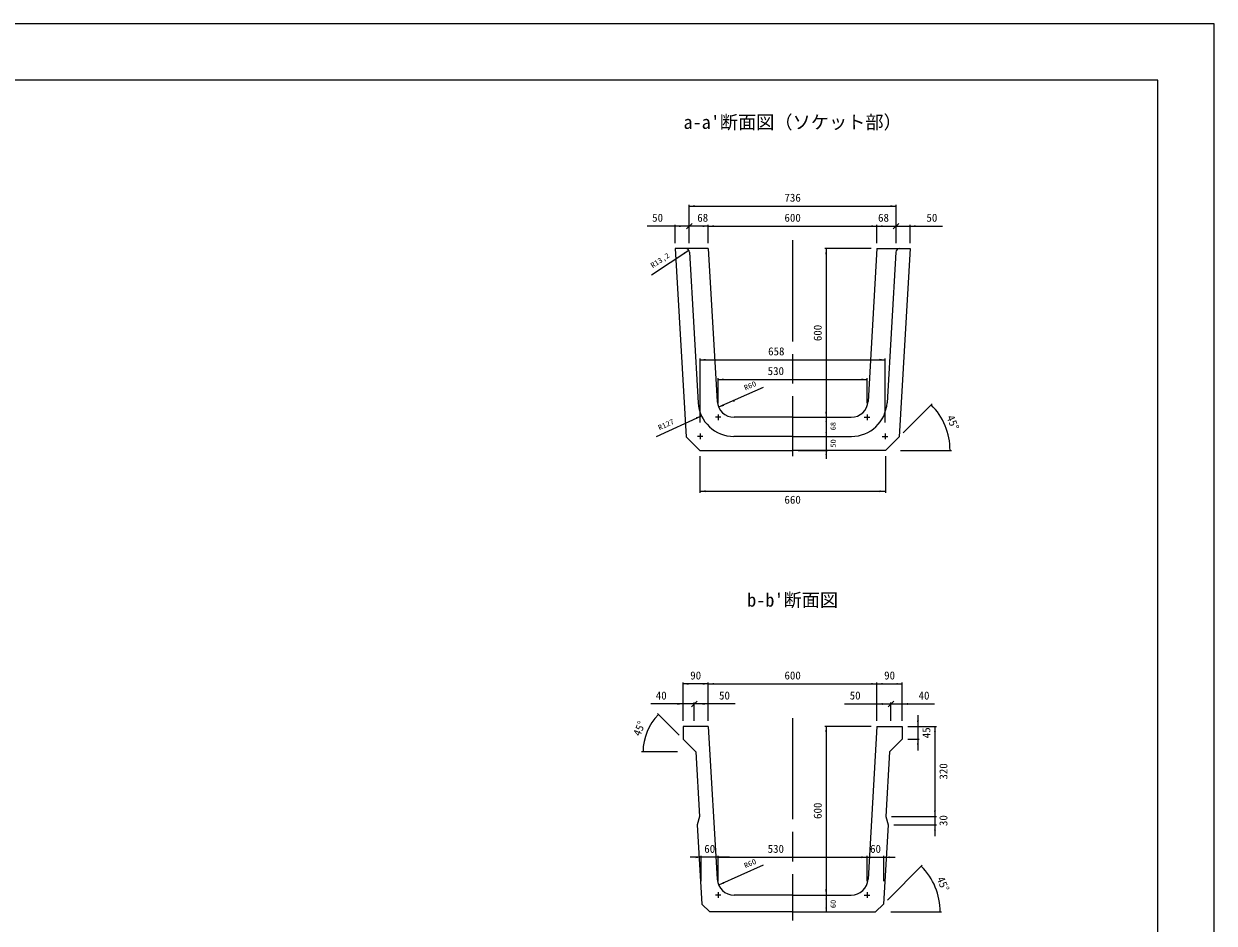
# Model space of a CAD drawing. Units: millimetres at full size. Extents: x 269 to 8669, y 200 to 6140.
# Drawn here: x 4434 to 8669, y 2940 to 6140 of the extents above; entities that cross this region are included whole.
import ezdxf
from ezdxf.enums import TextEntityAlignment as Align

# ---------------------------------------------------------------- set-up
doc = ezdxf.new("R2010")
doc.units = ezdxf.units.MM
doc.header["$LTSCALE"] = 30
doc.linetypes.add('CHAIN', pattern=[18.5, 12, -1.5, 3.5, -1.5])
for name, color, linetype, lineweight in [('DEFPOINTS_4', 1, 'Continuous', 13), ('センター', 4, 'CHAIN', 15), ('図', 7, 'Continuous', 13), ('外枠', 7, 'Continuous', 13), ('寸法', 7, 'Continuous', 15)]:
    doc.layers.add(name, color=color, linetype=linetype, lineweight=lineweight)
doc.styles.add('ＭＳ ゴシック', font='')
doc.styles.get('ＭＳ ゴシック').set_extended_font_data('MS Gothic')

# ---------------------------------------------------------------- blocks, each defined once
blk = doc.blocks.new('filled_arrow')
at = {"color": 0, "linetype": 'Continuous', "lineweight": -2}
blk.add_solid([(7.5, 1.25), (0, 0), (7.5, -1.25)], dxfattribs=at)
blk = doc.blocks.new('slash')
at = {"color": 0, "linetype": 'Continuous', "lineweight": -2}
blk.add_line((-1.768, -1.768), (1.768, 1.768), dxfattribs=at)

msp = doc.modelspace()

# ---------------------------------------------------------------- linework, layer by layer
at = {"layer": 'DEFPOINTS_4'}
msp.add_lwpolyline([(269.38, 200.29), (8669.38, 200.29), (8669.38, 6140.29), (269.38, 6140.29)], close=True, dxfattribs=at)
at = {"layer": 'センター'}
for p, q in [((7169.38, 5370.29), (7169.38, 4602.29)), ((6904.38, 4750.29), (6904.38, 4730.29)), ((7434.38, 4750.29), (7434.38, 4730.29)), ((6914.38, 4740.29), (6894.38, 4740.29)), ((7424.38, 4740.29), (7444.38, 4740.29)), ((6850.38, 4672.29), (6830.38, 4672.29)), ((6840.38, 4682.29), (6840.38, 4662.29)), ((7488.38, 4672.29), (7508.38, 4672.29)), ((7498.38, 4682.29), (7498.38, 4662.29)), ((7169.38, 3670.29), (7169.38, 2950.29)), ((6904.38, 3050.29), (6904.38, 3030.29)), ((7434.38, 3050.29), (7434.38, 3030.29)), ((6914.38, 3040.29), (6894.38, 3040.29)), ((7424.38, 3040.29), (7444.38, 3040.29))]:
    msp.add_line(p, q, dxfattribs=at)
at = {"layer": '図'}
for p, q in [((6869.38, 5340.29), (6751.38, 5340.29)), ((6751.38, 5340.29), (6790.44, 4671.23)), ((6869.38, 5340.29), (6901.09, 4796.79)), ((7469.38, 5340.29), (7437.68, 4796.79)), ((7469.38, 5340.29), (7587.38, 5340.29)), ((7587.38, 5340.29), (7548.32, 4671.23)), ((6802.11, 5327.86), (6833.4, 4791.89)), ((7536.66, 5327.86), (7505.36, 4791.89)), ((7169.38, 4740.29), (6960.98, 4740.29)), ((7169.38, 4740.29), (7377.78, 4740.29)), ((6790.44, 4671.23), (6839.38, 4622.29)), ((7169.38, 4672.29), (6960.18, 4672.29)), ((7169.38, 4672.29), (7378.58, 4672.29)), ((7548.32, 4671.23), (7499.38, 4622.29)), ((6839.38, 4622.29), (7169.38, 4622.29)), ((7499.38, 4622.29), (7169.38, 4622.29)), ((6869.38, 3640.29), (6779.38, 3640.29)), ((6779.38, 3640.29), (6779.38, 3595.29)), ((6869.38, 3640.29), (6901.09, 3096.79)), ((7469.38, 3640.29), (7437.68, 3096.79)), ((7469.38, 3640.29), (7559.38, 3640.29)), ((7559.38, 3640.29), (7559.38, 3595.29)), ((6779.38, 3595.29), (6824.65, 3550.02)), ((7559.38, 3595.29), (7514.12, 3550.02)), ((6824.65, 3550.02), (6838.05, 3320.29)), ((7514.12, 3550.02), (7500.72, 3320.29)), ((6838.05, 3320.29), (6829.8, 3290.29)), ((7500.72, 3320.29), (7508.97, 3290.29)), ((6829.8, 3290.29), (6846.24, 3008.43)), ((7508.97, 3290.29), (7492.52, 3008.43)), ((6846.24, 3008.43), (6874.38, 2980.29)), ((7169.38, 3040.29), (6960.98, 3040.29)), ((7169.38, 3040.29), (7377.78, 3040.29)), ((7492.52, 3008.43), (7464.38, 2980.29)), ((7169.38, 2980.29), (6874.38, 2980.29)), ((7169.38, 2980.29), (7464.38, 2980.29))]:
    msp.add_line(p, q, dxfattribs=at)
for centre, radius, start, end in [((6788.93, 5327.09), 13.2, 3.34132, 90), ((7549.83, 5327.09), 13.2, 90, 176.65868), ((6960.18, 4799.29), 127, 183.34132, 270), ((6960.98, 4800.29), 60, 183.33847, 270), ((7377.78, 4800.29), 60, 270, 356.66153), ((7378.58, 4799.29), 127, 270, 356.65868), ((6960.98, 3100.29), 60, 183.33847, 270), ((7377.78, 3100.29), 60, 270, 356.66153)]:
    msp.add_arc(centre, radius, start, end, dxfattribs=at)
at = {"layer": '外枠'}
msp.add_lwpolyline([(669.38, 400.29), (8469.38, 400.29), (8469.38, 5940.29), (669.38, 5940.29)], close=True, dxfattribs=at)
at = {"layer": '寸法'}
for p, q in [((6801.38, 5360.29), (6801.38, 5496.67)), ((6801.38, 5491.67), (7537.38, 5491.67)), ((7537.38, 5360.29), (7537.38, 5496.67)), ((6751.38, 5360.29), (6751.38, 5425.29)), ((6801.38, 5360.29), (6801.38, 5425.29)), ((6801.38, 5360.29), (6801.38, 5425.29)), ((6869.38, 5360.29), (6869.38, 5425.29)), ((6869.38, 5360.29), (6869.38, 5425.29)), ((7469.38, 5360.29), (7469.38, 5425.29)), ((7469.38, 5360.29), (7469.38, 5425.29)), ((7537.38, 5360.29), (7537.38, 5425.29)), ((7537.38, 5360.29), (7537.38, 5425.29)), ((7587.38, 5360.29), (7587.38, 5425.29)), ((6801.38, 5420.29), (6651.38, 5420.29)), ((6869.38, 5420.29), (6801.38, 5420.29)), ((6869.38, 5420.29), (7469.38, 5420.29)), ((7469.38, 5420.29), (7537.38, 5420.29)), ((7517.38, 5420.29), (7702.38, 5420.29)), ((7449.38, 5340.29), (7283.43, 5340.29)), ((7288.43, 5340.29), (7288.43, 4740.29)), ((6667.44, 5247.3), (6799.96, 5334.33)), ((6840.38, 4722.29), (6840.38, 4949.97)), ((6840.38, 4944.97), (7498.38, 4944.97)), ((7498.38, 4722.29), (7498.38, 4949.97)), ((6904.38, 4790.29), (6904.38, 4879.85)), ((6904.38, 4874.85), (7434.38, 4874.85)), ((7434.38, 4790.29), (7434.38, 4879.85)), ((7064.79, 4846.19), (6906.11, 4776.02)), ((6957.68, 4799.29), (6962.68, 4799.29)), ((6960.18, 4796.79), (6960.18, 4801.79)), ((7562.46, 4685.37), (7665.63, 4788.54)), ((6685.55, 4671.59), (6845.02, 4745.74)), ((7189.38, 4740.29), (7293.43, 4740.29)), ((7189.38, 4740.29), (7293.43, 4740.29)), ((7288.43, 4740.29), (7288.43, 4672.29)), ((7288.43, 4702.29), (7288.43, 4592.29)), ((7189.38, 4672.29), (7293.43, 4672.29)), ((7189.38, 4672.29), (7293.43, 4672.29)), ((7189.38, 4622.29), (7293.43, 4622.29)), ((7553.38, 4622.29), (7734.5, 4622.29)), ((6839.38, 4602.29), (6839.38, 4472.09)), ((7499.38, 4602.29), (7499.38, 4472.09)), ((6839.38, 4477.09), (7499.38, 4477.09)), ((6779.38, 3660.29), (6779.38, 3796.67)), ((6869.38, 3791.67), (6779.38, 3791.67)), ((6869.38, 3660.29), (6869.38, 3796.67)), ((6869.38, 3660.29), (6869.38, 3796.67)), ((6869.38, 3791.67), (7469.38, 3791.67)), ((7469.38, 3660.29), (7469.38, 3796.67)), ((7469.38, 3660.29), (7469.38, 3796.67)), ((7469.38, 3791.67), (7559.38, 3791.67)), ((7559.38, 3660.29), (7559.38, 3796.67)), ((6839.38, 3720.29), (6664.38, 3720.29)), ((6765.24, 3609.43), (6688.53, 3686.14)), ((6779.38, 3660.29), (6779.38, 3725.29)), ((6819.38, 3660.29), (6819.38, 3725.29)), ((6819.38, 3660.29), (6819.38, 3725.29)), ((6964.38, 3720.29), (6819.38, 3720.29)), ((6869.38, 3660.29), (6869.38, 3725.29)), ((7354.38, 3720.29), (7519.38, 3720.29)), ((7469.38, 3660.29), (7469.38, 3725.29)), ((7499.38, 3720.29), (7674.38, 3720.29)), ((7519.38, 3660.29), (7519.38, 3725.29)), ((7519.38, 3660.29), (7519.38, 3725.29)), ((7559.38, 3660.29), (7559.38, 3725.29)), ((7615.1, 3680.29), (7615.1, 3555.29)), ((7449.38, 3640.29), (7283.43, 3640.29)), ((7288.43, 3640.29), (7288.43, 3040.29)), ((7579.38, 3640.29), (7620.1, 3640.29)), ((7579.38, 3640.29), (7680.78, 3640.29)), ((7675.78, 3640.29), (7675.78, 3320.29)), ((7579.38, 3595.29), (7620.1, 3595.29)), ((6759.38, 3550.02), (6632.15, 3550.02)), ((7675.78, 3360.29), (7675.78, 3250.29)), ((7520.72, 3320.29), (7680.78, 3320.29)), ((7521.34, 3320.29), (7680.78, 3320.29)), ((7528.97, 3290.29), (7680.78, 3290.29)), ((6844.38, 3090.29), (6844.38, 3179.85)), ((6904.38, 3090.29), (6904.38, 3179.85)), ((6904.38, 3090.29), (6904.38, 3179.85)), ((7434.38, 3090.29), (7434.38, 3179.85)), ((7434.38, 3090.29), (7434.38, 3179.85)), ((7494.38, 3090.29), (7494.38, 3179.85)), ((6944.38, 3174.85), (6804.38, 3174.85)), ((6904.38, 3174.85), (7434.38, 3174.85)), ((7064.79, 3146.19), (6906.11, 3076.02)), ((7394.38, 3174.85), (7534.38, 3174.85)), ((7506.67, 3022.57), (7630.63, 3146.54)), ((7189.38, 3040.29), (7293.43, 3040.29)), ((7189.38, 3040.29), (7293.43, 3040.29)), ((7288.43, 3040.29), (7288.43, 2980.29)), ((7189.38, 2980.29), (7293.43, 2980.29)), ((7518.38, 2980.29), (7699.5, 2980.29))]:
    msp.add_line(p, q, dxfattribs=at)
for centre, radius, start, end in [((7499.38, 4622.29), 230.12, 0, 45), ((6824.65, 3550.02), 187.49, 135, 180), ((7464.38, 2980.29), 230.12, 0, 45)]:
    msp.add_arc(centre, radius, start, end, dxfattribs=at)

# ---------------------------------------------------------------- block references
for name, p, xscale, yscale in [('filled_arrow', (6801.38, 5491.67), 2.67, 2.67), ('filled_arrow', (6751.38, 5420.29), 2.67, 2.67), ('slash', (6801.38, 5420.29), 5.66, 5.66), ('filled_arrow', (6869.38, 5420.29), 2.67, 2.67), ('filled_arrow', (7469.38, 5420.29), 2.67, 2.67), ('filled_arrow', (7587.38, 5420.29), 2.67, 2.67), ('filled_arrow', (6840.38, 4944.97), 2.67, 2.67), ('filled_arrow', (6904.38, 4874.85), 2.67, 2.67), ('filled_arrow', (6839.38, 4477.09), 2.67, 2.67), ('filled_arrow', (6779.38, 3791.67), 2.67, 2.67), ('filled_arrow', (6869.38, 3791.67), 2.67, 2.67), ('filled_arrow', (7469.38, 3791.67), 2.67, 2.67), ('slash', (6819.38, 3720.29), 5.66, 5.66), ('slash', (6819.38, 3720.29), 5.66, 5.66), ('filled_arrow', (7469.38, 3720.29), 2.67, 2.67), ('filled_arrow', (7559.38, 3720.29), 2.67, 2.67), ('filled_arrow', (6904.38, 3174.85), 2.67, 2.67), ('filled_arrow', (6904.38, 3174.85), 2.67, 2.67), ('filled_arrow', (7494.38, 3174.85), 2.67, 2.67)]:
    msp.add_blockref(name, p, dxfattribs=dict(at, xscale=xscale, yscale=yscale))
for name, p, xscale, yscale, rotation in [('filled_arrow', (7537.38, 5491.67), 2.67, 2.67, 180), ('slash', (6801.38, 5420.29), 5.66, 5.66, 180), ('filled_arrow', (6869.38, 5420.29), 2.67, 2.67, 180), ('filled_arrow', (7469.38, 5420.29), 2.67, 2.67, 180), ('slash', (7537.38, 5420.29), 5.66, 5.66, 180), ('slash', (7537.38, 5420.29), 5.66, 5.66, 180), ('filled_arrow', (6799.96, 5334.33), 2.67, 2.67, 213.3), ('filled_arrow', (7288.43, 5340.29), 2.67, 2.67, 270), ('filled_arrow', (7498.38, 4944.97), 2.67, 2.67, 180), ('filled_arrow', (7434.38, 4874.85), 2.67, 2.67, 180), ('filled_arrow', (6906.11, 4776.02), 2.67, 2.67, 23.9), ('filled_arrow', (6845.02, 4745.74), 2.67, 2.67, 204.9), ('filled_arrow', (7288.43, 4740.29), 2.67, 2.67, 90), ('filled_arrow', (7662.1, 4785), 1.33, 1.33, 313.8), ('filled_arrow', (7288.43, 4740.29), 2, 2, 270), ('filled_arrow', (7288.43, 4672.29), 2, 2, 90), ('filled_arrow', (7288.43, 4672.29), 2, 2, 90), ('filled_arrow', (7288.43, 4622.29), 2, 2, 270), ('filled_arrow', (7729.5, 4622.29), 1.33, 1.33, 91.2), ('filled_arrow', (7499.38, 4477.09), 2.67, 2.67, 180), ('filled_arrow', (6869.38, 3791.67), 2.67, 2.67, 180), ('filled_arrow', (7469.38, 3791.67), 2.67, 2.67, 180), ('filled_arrow', (7559.38, 3791.67), 2.67, 2.67, 180), ('slash', (7519.38, 3720.29), 5.66, 5.66, 180), ('slash', (7519.38, 3720.29), 5.66, 5.66, 180), ('filled_arrow', (6779.38, 3720.29), 2.67, 2.67, 180), ('filled_arrow', (6869.38, 3720.29), 2.67, 2.67, 180), ('filled_arrow', (6692.07, 3682.6), 1.33, 1.33, 226.5), ('filled_arrow', (7615.1, 3640.29), 2.67, 2.67, 90), ('filled_arrow', (7288.43, 3640.29), 2.67, 2.67, 270), ('filled_arrow', (7675.78, 3640.29), 2.67, 2.67, 270), ('filled_arrow', (6637.15, 3550.02), 1.33, 1.33, 88.5), ('filled_arrow', (7615.1, 3595.29), 2.67, 2.67, 270), ('filled_arrow', (7675.78, 3320.29), 2.67, 2.67, 90), ('filled_arrow', (7675.78, 3320.29), 2.67, 2.67, 90), ('filled_arrow', (7675.78, 3290.29), 2.67, 2.67, 270), ('filled_arrow', (6844.38, 3174.85), 2.67, 2.67, 180), ('filled_arrow', (7434.38, 3174.85), 2.67, 2.67, 180), ('filled_arrow', (7434.38, 3174.85), 2.67, 2.67, 180), ('filled_arrow', (7627.1, 3143), 1.33, 1.33, 313.8), ('filled_arrow', (6906.11, 3076.02), 2.67, 2.67, 23.9), ('filled_arrow', (7288.43, 3040.29), 2.67, 2.67, 90), ('filled_arrow', (7288.43, 3040.29), 2, 2, 270), ('filled_arrow', (7288.43, 2980.29), 2, 2, 90), ('filled_arrow', (7694.5, 2980.29), 1.33, 1.33, 91.2)]:
    msp.add_blockref(name, p, dxfattribs=dict(at, xscale=xscale, yscale=yscale, rotation=rotation))

# ---------------------------------------------------------------- texts
at = {"layer": '寸法', "style": 'ＭＳ ゴシック'}
for s, height, p in [("a-a'断面図（ソケット部）", 47.47, (7169.38, 5790.29)), ('736', 28.48, (7169.38, 5521.67)), ('50', 28.48, (6688.88, 5450.29)), ('68', 28.48, (6849.38, 5450.29)), ('600', 28.48, (7169.38, 5450.29)), ('68', 28.48, (7492.78, 5450.29)), ('50', 28.48, (7664.88, 5450.29)), ('658', 28.48, (7111.22, 4974.97)), ('530', 28.48, (7109.59, 4904.85)), ('660', 28.48, (7169.38, 4447.09)), ("b-b'断面図", 47.47, (7169.38, 4090.29)), ('90', 28.48, (6824.38, 3821.67)), ('600', 28.48, (7169.38, 3821.67)), ('90', 28.48, (7514.38, 3821.67)), ('40', 28.48, (6701.88, 3750.29)), ('50', 28.48, (6926.88, 3750.29)), ('50', 28.48, (7391.88, 3750.29)), ('40', 28.48, (7636.88, 3750.29)), ('60', 28.48, (6874.38, 3204.85)), ('530', 28.48, (7109.59, 3204.85)), ('60', 28.48, (7464.38, 3204.85))]:
    msp.add_text(s, height=height, dxfattribs=at).set_placement(p, align=Align.MIDDLE_CENTER)
for s, height, rotation, p in [('R13,2', 18.99, 33.293, (6697.38, 5298.87)), ('600', 28.48, 90, (7258.43, 5040.29)), ('R60', 18.99, 23.856, (7018.1, 4852.88)), ('R127', 18.99, 24.937, (6718.84, 4714.64)), ('68', 18.99, 90, (7313.43, 4708.79)), ('45°', 28.48, 292.5, (7739.7, 4721.83)), ('50', 18.99, 90, (7313.43, 4647.29)), ('45°', 28.48, 67.5, (6623.71, 3633.25)), ('45', 28.48, 90, (7645.1, 3617.79)), ('320', 28.48, 90, (7705.78, 3480.29)), ('600', 28.48, 90, (7258.43, 3340.29)), ('30', 28.48, 90, (7705.78, 3305.29)), ('R60', 18.99, 23.856, (7018.1, 3152.88)), ('45°', 28.48, 292.5, (7704.7, 3079.83)), ('60', 18.99, 90, (7313.43, 3008.79))]:
    msp.add_text(s, height=height, rotation=rotation, dxfattribs=at).set_placement(p, align=Align.MIDDLE_CENTER)

doc.saveas('drawing.dxf')
